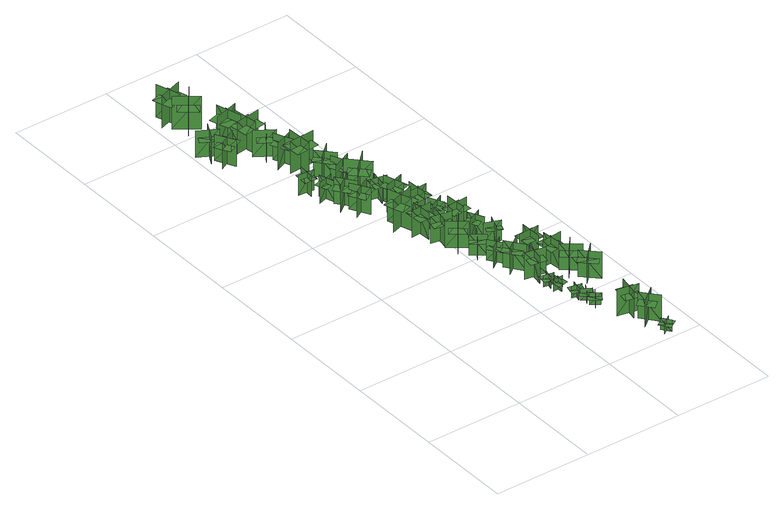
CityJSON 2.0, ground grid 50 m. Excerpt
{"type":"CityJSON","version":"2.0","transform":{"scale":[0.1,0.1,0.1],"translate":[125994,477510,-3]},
"CityObjects":{
"tree1":{"type":"SolitaryVegetationObject","geometry":[{"type":"MultiSurface","lod":"1","boundaries":[[[0,1,2]],[[0,2,3]],[[4,5,6]],[[4,6,7]],[[8,9,10]],[[8,10,11]],[[8,12,13]],[[8,13,9]]]}]},
"tree2":{"type":"SolitaryVegetationObject","geometry":[{"type":"MultiSurface","lod":"1","boundaries":[[[14,15,16]],[[14,16,17]],[[18,19,20]],[[18,20,21]],[[22,23,24]],[[22,24,25]],[[22,26,27]],[[22,27,23]]]}]},
"tree3":{"type":"SolitaryVegetationObject","geometry":[{"type":"MultiSurface","lod":"1","boundaries":[[[28,29,30]],[[28,30,31]],[[32,33,34]],[[32,34,35]],[[36,37,38]],[[36,38,39]],[[36,40,41]],[[36,41,37]]]}]},
"tree4":{"type":"SolitaryVegetationObject","geometry":[{"type":"MultiSurface","lod":"1","boundaries":[[[42,43,44]],[[42,44,45]],[[46,47,48]],[[46,48,49]],[[50,51,52]],[[50,52,53]],[[50,54,55]],[[50,55,51]]]}]},
"tree5":{"type":"SolitaryVegetationObject","geometry":[{"type":"MultiSurface","lod":"1","boundaries":[[[56,57,58]],[[56,58,59]],[[60,61,62]],[[60,62,63]],[[64,65,66]],[[64,66,67]],[[64,68,69]],[[64,69,65]]]}]},
"tree6":{"type":"SolitaryVegetationObject","geometry":[{"type":"MultiSurface","lod":"1","boundaries":[[[70,71,72]],[[70,72,73]],[[74,75,76]],[[74,76,77]],[[78,79,80]],[[78,80,81]],[[78,82,83]],[[78,83,79]]]}]},
"tree7":{"type":"SolitaryVegetationObject","geometry":[{"type":"MultiSurface","lod":"1","boundaries":[[[84,85,86]],[[84,86,87]],[[88,89,90]],[[88,90,91]],[[92,93,94]],[[92,94,95]],[[92,96,97]],[[92,97,93]]]}]},
"tree8":{"type":"SolitaryVegetationObject","geometry":[{"type":"MultiSurface","lod":"1","boundaries":[[[98,99,100]],[[98,100,101]],[[102,103,104]],[[102,104,105]],[[106,107,108]],[[106,108,109]],[[106,109,110]],[[106,110,111]]]}]},
"tree9":{"type":"SolitaryVegetationObject","geometry":[{"type":"MultiSurface","lod":"1","boundaries":[[[112,113,114]],[[112,114,115]],[[116,117,118]],[[116,118,119]],[[120,121,122]],[[120,122,123]],[[120,124,125]],[[120,125,121]]]}]},
"tree10":{"type":"SolitaryVegetationObject","geometry":[{"type":"MultiSurface","lod":"1","boundaries":[[[126,127,128]],[[126,128,129]],[[130,131,132]],[[130,132,133]],[[134,135,136]],[[134,136,137]],[[134,137,138]],[[134,138,139]]]}]},
"tree11":{"type":"SolitaryVegetationObject","geometry":[{"type":"MultiSurface","lod":"1","boundaries":[[[140,141,142]],[[140,142,143]],[[144,145,146]],[[144,146,147]],[[148,149,150]],[[148,150,151]],[[148,151,152]],[[148,152,153]]]}]},
"tree12":{"type":"SolitaryVegetationObject","geometry":[{"type":"MultiSurface","lod":"1","boundaries":[[[154,155,156]],[[154,156,157]],[[158,159,160]],[[158,160,161]],[[162,163,164]],[[162,164,165]],[[162,166,167]],[[162,167,163]]]}]},
"tree13":{"type":"SolitaryVegetationObject","geometry":[{"type":"MultiSurface","lod":"1","boundaries":[[[168,169,170]],[[168,170,171]],[[172,173,174]],[[172,174,175]],[[176,177,178]],[[176,178,179]],[[176,180,181]],[[176,181,177]]]}]},
"tree14":{"type":"SolitaryVegetationObject","geometry":[{"type":"MultiSurface","lod":"1","boundaries":[[[182,183,184]],[[182,184,185]],[[186,187,188]],[[186,188,189]],[[190,191,192]],[[190,192,193]],[[190,193,194]],[[190,194,195]]]}]},
"tree15":{"type":"SolitaryVegetationObject","geometry":[{"type":"MultiSurface","lod":"1","boundaries":[[[196,197,198]],[[196,198,199]],[[200,201,202]],[[200,202,203]],[[204,205,206]],[[204,206,207]],[[204,207,208]],[[204,208,209]]]}]},
"tree16":{"type":"SolitaryVegetationObject","geometry":[{"type":"MultiSurface","lod":"1","boundaries":[[[210,211,212]],[[210,212,213]],[[214,215,216]],[[214,216,217]],[[218,219,220]],[[218,220,221]],[[218,222,223]],[[218,223,219]]]}]},
"tree17":{"type":"SolitaryVegetationObject","geometry":[{"type":"MultiSurface","lod":"1","boundaries":[[[224,225,226]],[[224,226,227]],[[228,229,230]],[[228,230,231]],[[232,233,234]],[[232,234,235]],[[232,236,237]],[[232,237,233]]]}]},
"tree18":{"type":"SolitaryVegetationObject","geometry":[{"type":"MultiSurface","lod":"1","boundaries":[[[238,239,240]],[[238,240,241]],[[242,243,244]],[[242,244,245]],[[246,247,248]],[[246,248,249]],[[246,250,251]],[[246,251,247]]]}]},
"tree19":{"type":"SolitaryVegetationObject","geometry":[{"type":"MultiSurface","lod":"1","boundaries":[[[252,253,254]],[[252,254,255]],[[256,257,258]],[[256,258,259]],[[260,261,262]],[[260,262,263]],[[260,264,265]],[[260,265,261]]]}]},
"tree20":{"type":"SolitaryVegetationObject","geometry":[{"type":"MultiSurface","lod":"1","boundaries":[[[266,267,268]],[[266,268,269]],[[270,271,272]],[[270,272,273]],[[274,275,276]],[[274,276,277]],[[274,277,278]],[[274,278,279]]]}]},
"tree21":{"type":"SolitaryVegetationObject","geometry":[{"type":"MultiSurface","lod":"1","boundaries":[[[280,281,282]],[[280,282,283]],[[284,285,286]],[[284,286,287]],[[288,289,290]],[[288,290,291]],[[288,292,293]],[[288,293,289]]]}]},
"tree22":{"type":"SolitaryVegetationObject","geometry":[{"type":"MultiSurface","lod":"1","boundaries":[[[294,295,296]],[[294,296,297]],[[298,299,300]],[[298,300,301]],[[302,303,304]],[[302,304,305]],[[302,306,307]],[[302,307,303]]]}]},
"tree23":{"type":"SolitaryVegetationObject","geometry":[{"type":"MultiSurface","lod":"1","boundaries":[[[308,309,310]],[[308,310,311]],[[312,313,314]],[[312,314,315]],[[316,317,318]],[[316,318,319]],[[316,320,321]],[[316,321,317]]]}]},
"tree24":{"type":"SolitaryVegetationObject","geometry":[{"type":"MultiSurface","lod":"1","boundaries":[[[322,323,324]],[[322,324,325]],[[326,327,328]],[[326,328,329]],[[330,331,332]],[[330,332,333]],[[330,334,335]],[[330,335,331]]]}]},
"tree25":{"type":"SolitaryVegetationObject","geometry":[{"type":"MultiSurface","lod":"1","boundaries":[[[336,337,338]],[[336,338,339]],[[340,341,342]],[[340,342,343]],[[344,345,346]],[[344,346,347]],[[344,348,349]],[[344,349,345]]]}]},
"tree26":{"type":"SolitaryVegetationObject","geometry":[{"type":"MultiSurface","lod":"1","boundaries":[[[350,351,352]],[[350,352,353]],[[354,355,356]],[[354,356,357]],[[358,359,360]],[[358,360,361]],[[358,362,363]],[[358,363,359]]]}]},
"tree27":{"type":"SolitaryVegetationObject","geometry":[{"type":"MultiSurface","lod":"1","boundaries":[[[364,365,366]],[[364,366,367]],[[368,369,370]],[[368,370,371]],[[372,373,374]],[[372,374,375]],[[372,376,377]],[[372,377,373]]]}]},
"tree28":{"type":"SolitaryVegetationObject","geometry":[{"type":"MultiSurface","lod":"1","boundaries":[[[378,379,380]],[[378,380,381]],[[382,383,384]],[[382,384,385]],[[386,387,388]],[[386,388,389]],[[386,390,391]],[[386,391,387]]]}]},
"tree29":{"type":"SolitaryVegetationObject","geometry":[{"type":"MultiSurface","lod":"1","boundaries":[[[392,393,394]],[[392,394,395]],[[396,397,398]],[[396,398,399]],[[400,401,402]],[[400,402,403]],[[400,404,405]],[[400,405,401]]]}]},
"tree30":{"type":"SolitaryVegetationObject","geometry":[{"type":"MultiSurface","lod":"1","boundaries":[[[406,407,408]],[[406,408,409]],[[410,411,412]],[[410,412,413]],[[414,415,416]],[[414,416,417]],[[414,418,419]],[[414,419,415]]]}]},
"tree31":{"type":"SolitaryVegetationObject","geometry":[{"type":"MultiSurface","lod":"1","boundaries":[[[420,421,422]],[[420,422,423]],[[424,425,426]],[[424,426,427]],[[428,429,430]],[[428,430,431]],[[428,432,433]],[[428,433,429]]]}]},
"tree32":{"type":"SolitaryVegetationObject","geometry":[{"type":"MultiSurface","lod":"1","boundaries":[[[434,435,436]],[[434,436,437]],[[438,439,440]],[[438,440,441]],[[442,443,444]],[[442,444,445]],[[442,446,447]],[[442,447,443]]]}]},
"tree33":{"type":"SolitaryVegetationObject","geometry":[{"type":"MultiSurface","lod":"1","boundaries":[[[448,449,450]],[[448,450,451]],[[452,453,454]],[[452,454,455]],[[456,457,458]],[[456,458,459]],[[456,460,461]],[[456,461,457]]]}]},
"tree34":{"type":"SolitaryVegetationObject","geometry":[{"type":"MultiSurface","lod":"1","boundaries":[[[462,463,464]],[[462,464,465]],[[466,467,468]],[[466,468,469]],[[470,471,472]],[[470,472,473]],[[470,474,475]],[[470,475,471]]]}]},
"tree35":{"type":"SolitaryVegetationObject","geometry":[{"type":"MultiSurface","lod":"1","boundaries":[[[476,477,478]],[[476,478,479]],[[480,481,482]],[[480,482,483]],[[484,485,486]],[[484,486,487]],[[484,488,489]],[[484,489,485]]]}]},
"tree36":{"type":"SolitaryVegetationObject","geometry":[{"type":"MultiSurface","lod":"1","boundaries":[[[490,491,492]],[[490,492,493]],[[494,495,496]],[[494,496,497]],[[498,499,500]],[[498,500,501]],[[498,502,503]],[[498,503,499]]]}]},
"tree37":{"type":"SolitaryVegetationObject","geometry":[{"type":"MultiSurface","lod":"1","boundaries":[[[504,505,506]],[[504,506,507]],[[508,509,510]],[[508,510,511]],[[512,513,514]],[[512,514,515]],[[512,516,517]],[[512,517,513]]]}]},
"tree38":{"type":"SolitaryVegetationObject","geometry":[{"type":"MultiSurface","lod":"1","boundaries":[[[518,519,520]],[[518,520,521]],[[522,523,524]],[[522,524,525]],[[526,527,528]],[[526,528,529]],[[526,530,531]],[[526,531,527]]]}]},
"tree39":{"type":"SolitaryVegetationObject","geometry":[{"type":"MultiSurface","lod":"1","boundaries":[[[532,533,534]],[[532,534,535]],[[536,537,538]],[[536,538,539]],[[540,541,542]],[[540,542,543]],[[540,544,545]],[[540,545,541]]]}]},
"tree40":{"type":"SolitaryVegetationObject","geometry":[{"type":"MultiSurface","lod":"1","boundaries":[[[546,547,548]],[[546,548,549]],[[550,551,552]],[[550,552,553]],[[554,555,556]],[[554,556,557]],[[554,558,559]],[[554,559,555]]]}]},
"tree41":{"type":"SolitaryVegetationObject","geometry":[{"type":"MultiSurface","lod":"1","boundaries":[[[560,561,562]],[[560,562,563]],[[564,565,566]],[[564,566,567]],[[568,569,570]],[[568,570,571]],[[568,572,573]],[[568,573,569]]]}]},
"tree42":{"type":"SolitaryVegetationObject","geometry":[{"type":"MultiSurface","lod":"1","boundaries":[[[574,575,576]],[[574,576,577]],[[578,579,580]],[[578,580,581]],[[582,583,584]],[[582,584,585]],[[582,586,587]],[[582,587,583]]]}]},
"tree43":{"type":"SolitaryVegetationObject","geometry":[{"type":"MultiSurface","lod":"1","boundaries":[[[588,589,590]],[[588,590,591]],[[592,593,594]],[[592,594,595]],[[596,597,598]],[[596,598,599]],[[596,600,601]],[[596,601,597]]]}]}
},
"vertices":[
[15,2370,7],[108,2319,7],[108,2319,148],[15,2370,148],[40,2289,7],[90,2383,7],[90,2383,148],[40,2289,148],[23,2365,111],[108,2319,111],[128,2356,111],[43,2402,111],[3,2328,111],[89,2282,111],
[146,2275,8],[52,2225,8],[52,2225,149],[146,2275,149],[65,2299,8],[115,2205,8],[115,2205,149],[65,2299,149],[138,2271,112],[52,2225,112],[72,2188,112],[158,2234,112],[118,2308,112],[32,2262,112],
[238,1896,14],[232,1814,14],[232,1814,123],[238,1896,123],[189,1853,14],[271,1847,14],[271,1847,123],[189,1853,123],[238,1889,95],[232,1814,95],[264,1811,95],[270,1886,95],[205,1892,95],[199,1816,95],
[229,1748,14],[308,1773,14],[308,1773,124],[229,1748,124],[288,1718,14],[262,1797,14],[262,1797,124],[288,1718,124],[236,1750,96],[308,1773,96],[298,1804,96],[226,1781,96],[246,1719,96],[318,1742,96],
[261,1640,12],[346,1703,12],[346,1703,153],[261,1640,153],[344,1628,12],[280,1713,12],[280,1713,153],[344,1628,153],[268,1645,116],[346,1703,116],[321,1737,116],[243,1679,116],[293,1611,116],[371,1669,116],
[388,1620,10],[296,1567,10],[296,1567,150],[388,1620,150],[307,1641,10],[360,1549,10],[360,1549,150],[307,1641,150],[380,1615,114],[296,1567,114],[317,1530,114],[401,1579,114],[359,1652,114],[275,1603,114],
[477,1416,11],[353,1377,11],[353,1377,183],[477,1416,183],[385,1463,11],[425,1339,11],[425,1339,183],[385,1463,183],[466,1413,138],[353,1377,138],[368,1328,138],[482,1364,138],[451,1462,138],[337,1426,138],
[640,608,14],[640,608,76],[651,661,76],[651,661,14],[621,639,14],[621,639,76],[671,628,76],[671,628,14],[613,641,56],[608,614,56],[670,601,56],[676,627,56],[682,653,56],[619,667,56],
[445,1238,12],[439,1344,12],[439,1344,153],[445,1238,153],[501,1301,12],[394,1295,12],[394,1295,153],[501,1301,153],[445,1247,117],[439,1344,117],[397,1342,117],[403,1245,117],[487,1250,117],[481,1347,117],
[688,589,14],[688,589,76],[635,583,76],[635,583,14],[665,561,14],[665,561,76],[659,613,76],[659,613,14],[666,553,56],[692,557,56],[685,620,56],[658,617,56],[632,614,56],[639,550,56],
[687,466,13],[687,466,75],[698,518,75],[698,518,13],[668,496,13],[668,496,75],[718,486,75],[718,486,13],[660,498,55],[655,472,55],[717,458,55],[723,485,55],[728,511,55],[666,524,55],
[535,1190,12],[431,1210,12],[431,1210,153],[535,1190,153],[488,1259,12],[468,1155,12],[468,1155,153],[488,1259,153],[526,1192,116],[431,1210,116],[423,1169,116],[518,1151,116],[534,1233,116],[439,1251,116],
[545,1156,12],[478,1073,12],[478,1073,153],[545,1156,153],[462,1146,12],[544,1080,12],[544,1080,153],[462,1146,153],[539,1149,117],[478,1073,117],[511,1047,117],[572,1122,117],[507,1175,117],[446,1099,117],
[709,377,10],[709,377,72],[740,421,72],[740,421,10],[704,413,10],[704,413,72],[745,383,72],[745,383,10],[697,418,52],[681,396,52],[733,358,52],[749,380,52],[765,402,52],[713,439,52],
[698,423,12],[698,423,74],[725,469,74],[725,469,12],[689,458,12],[689,458,74],[734,432,74],[734,432,12],[683,462,54],[669,438,54],[725,406,54],[738,430,54],[752,453,54],[696,485,54],
[578,988,11],[511,1036,11],[511,1036,121],[578,988,121],[567,1053,11],[519,985,11],[519,985,121],[567,1053,121],[573,993,93],[511,1036,93],[492,1010,93],[554,966,93],[592,1019,93],[530,1063,93],
[549,957,12],[596,889,12],[596,889,122],[549,957,122],[538,892,12],[606,940,12],[606,940,122],[538,892,122],[553,951,93],[596,889,93],[623,907,93],[580,970,93],[526,932,93],[569,870,93],
[639,787,11],[576,873,11],[576,873,152],[639,787,152],[651,870,11],[565,807,11],[565,807,152],[651,870,152],[634,794,116],[576,873,116],[542,848,116],[600,769,116],[668,819,116],[610,897,116],
[629,674,10],[648,778,10],[648,778,151],[629,674,151],[698,722,10],[593,741,10],[593,741,151],[698,722,151],[631,683,115],[648,778,115],[607,786,115],[590,690,115],[672,675,115],[689,771,115],
[874,63,9],[874,63,71],[830,33,71],[830,33,9],[867,28,9],[867,28,71],[837,71,71],[837,71,9],[871,22,51],[893,37,51],[857,90,51],[835,74,51],[813,59,51],[849,6,51],
[817,317,10],[797,213,10],[797,213,151],[817,317,151],[748,270,10],[852,249,10],[852,249,151],[748,270,151],[816,308,114],[797,213,114],[838,205,114],[857,300,114],[774,316,114],[756,221,114],
[795,128,8],[878,195,8],[878,195,149],[795,128,149],[879,120,8],[812,202,8],[812,202,149],[879,120,149],[802,133,112],[878,195,112],[851,228,112],[776,166,112],[829,101,112],[904,163,112],
[159,2683,5],[36,2642,5],[36,2642,177],[159,2683,177],[67,2728,5],[108,2605,5],[108,2605,177],[67,2728,177],[149,2680,132],[36,2642,132],[52,2593,132],[165,2631,132],[132,2728,132],[19,2690,132],
[169,2623,6],[90,2521,6],[90,2521,179],[169,2623,179],[67,2610,6],[170,2530,6],[170,2530,179],[67,2610,179],[162,2615,134],[90,2521,134],[130,2489,134],[203,2583,134],[122,2646,134],[49,2552,134],
[127,2359,9],[252,2396,9],[252,2396,181],[127,2359,181],[218,2311,9],[181,2436,9],[181,2436,181],[218,2311,181],[138,2362,137],[252,2396,137],[237,2445,137],[123,2412,137],[152,2313,137],[266,2347,137],
[302,2296,9],[174,2277,9],[174,2277,181],[302,2296,181],[219,2357,9],[239,2228,9],[239,2228,181],[219,2357,181],[292,2295,137],[174,2277,137],[182,2226,137],[299,2244,137],[284,2345,137],[166,2327,137],
[299,2240,6],[241,2151,6],[241,2151,147],[299,2240,147],[217,2222,6],[306,2164,6],[306,2164,147],[217,2222,147],[294,2232,110],[241,2151,110],[276,2128,110],[329,2209,110],[259,2255,110],[206,2174,110],
[276,2153,7],[319,2056,7],[319,2056,148],[276,2153,148],[246,2074,7],[343,2117,7],[343,2117,148],[246,2074,148],[279,2145,112],[319,2056,112],[357,2073,112],[318,2162,112],[241,2128,112],[280,2039,112],
[407,1856,10],[337,1936,10],[337,1936,151],[407,1856,151],[412,1940,10],[332,1870,10],[332,1870,151],[412,1940,151],[401,1863,115],[337,1936,115],[305,1908,115],[370,1835,115],[433,1891,115],[368,1964,115],
[375,1862,6],[418,1765,6],[418,1765,147],[375,1862,147],[345,1783,6],[442,1827,6],[442,1827,147],[345,1783,147],[378,1854,111],[418,1765,111],[456,1782,111],[417,1871,111],[340,1836,111],[380,1748,111],
[400,2025,8],[270,2016,8],[270,2016,180],[400,2025,180],[322,2092,8],[331,1962,8],[331,1962,180],[322,2092,180],[389,2024,135],[270,2016,135],[273,1965,135],[392,1973,135],[386,2075,135],[267,2068,135],
[480,1769,6],[386,1679,6],[386,1679,179],[480,1769,179],[377,1770,6],[467,1677,6],[467,1677,179],[377,1770,179],[472,1761,134],[386,1679,134],[421,1642,134],[507,1724,134],[436,1798,134],[350,1716,134],
[470,1602,5],[502,1501,5],[502,1501,146],[470,1602,146],[432,1527,5],[533,1560,5],[533,1560,146],[432,1527,146],[473,1594,110],[502,1501,110],[542,1514,110],[513,1606,110],[433,1581,110],[462,1488,110],
[452,1585,10],[467,1667,10],[467,1667,120],[452,1585,120],[505,1623,10],[424,1638,10],[424,1638,120],[505,1623,120],[453,1592,91],[467,1667,91],[435,1673,91],[421,1598,91],[485,1587,91],[499,1661,91],
[526,1490,8],[531,1384,8],[531,1384,149],[526,1490,149],[470,1428,8],[576,1433,8],[576,1433,149],[470,1428,149],[527,1481,112],[531,1384,112],[573,1386,112],[569,1483,112],[485,1479,112],[489,1382,112],
[541,1377,10],[579,1304,10],[579,1304,120],[541,1377,120],[521,1315,10],[595,1353,10],[595,1353,120],[521,1315,120],[544,1371,92],[579,1304,92],[608,1319,92],[573,1386,92],[515,1356,92],[550,1289,92],
[589,1127,9],[662,1165,9],[662,1165,119],[589,1127,119],[651,1107,9],[613,1181,9],[613,1181,119],[651,1107,119],[595,1130,91],[662,1165,91],[648,1194,91],[580,1159,91],[610,1101,91],[677,1136,91],
[657,1246,6],[551,1239,6],[551,1239,147],[657,1246,147],[594,1301,6],[601,1194,6],[601,1194,147],[594,1301,147],[648,1245,111],[551,1239,111],[554,1197,111],[651,1203,111],[645,1287,111],[548,1280,111],
[619,1071,10],[696,1041,10],[696,1041,119],[619,1071,119],[645,1011,10],[676,1088,10],[676,1088,119],[645,1011,119],[626,1069,91],[696,1041,91],[708,1071,91],[638,1099,91],[614,1038,91],[684,1010,91],
[666,873,7],[772,876,7],[772,876,148],[666,873,148],[728,816,7],[724,922,7],[724,922,148],[728,816,148],[675,873,112],[772,876,112],[771,918,112],[674,915,112],[676,831,112],[774,834,112],
[768,713,8],[758,819,8],[758,819,149],[768,713,149],[821,779,8],[716,768,8],[716,768,149],[821,779,149],[768,722,112],[758,819,112],[716,815,112],[726,718,112],[809,726,112],[800,823,112],
[760,635,7],[828,717,7],[828,717,148],[760,635,148],[843,643,7],[762,712,7],[762,712,148],[843,643,148],[766,642,112],[828,717,112],[796,744,112],[733,669,112],[798,615,112],[860,690,112],
[873,544,6],[798,620,6],[798,620,147],[873,544,147],[873,628,6],[797,553,6],[797,553,147],[873,628,147],[866,551,111],[798,620,111],[768,590,111],[837,521,111],[896,580,111],[828,649,111]
]}
